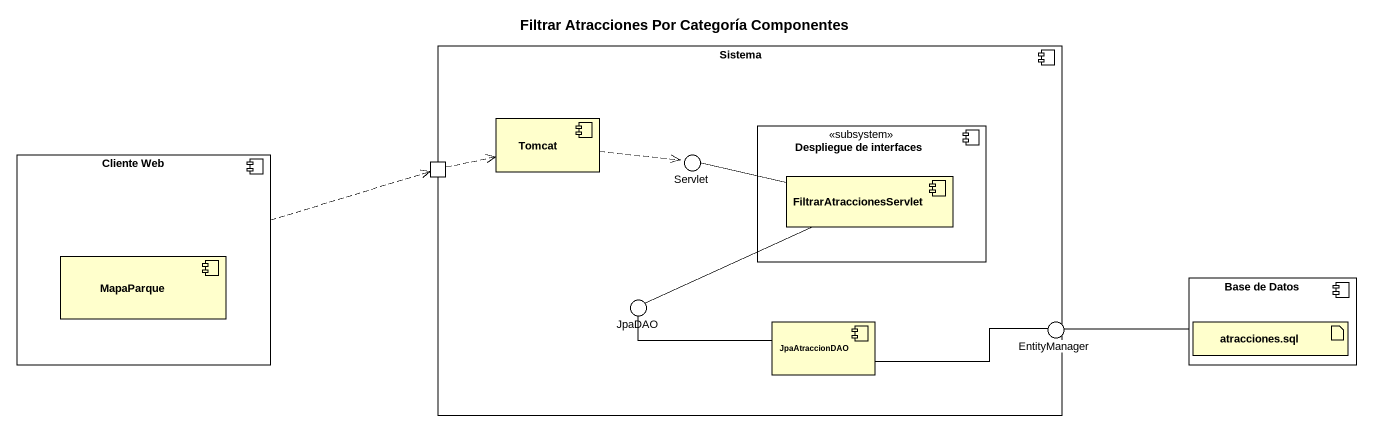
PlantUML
@startuml
title Filtrar Atracciones Por Categoría Componentes
component Sistema {
  component Tomcat
  component "Despliegue de interfaces" as Despliegue_de_interfaces <<subsystem>> {
    component FiltrarAtraccionesServlet
  }
  port " " as port1
  component JpaAtraccionDAO
}
component "Cliente Web" as Cliente_Web {
  component MapaParque
}
() Servlet
() JpaDAO
component "Base de Datos" as Base_de_Datos {
  artifact "atracciones.sql" as atracciones_sql
}
() EntityManager
Sistema -up- Servlet
Sistema -- JpaDAO
Sistema -right- EntityManager
Tomcat .right.> Servlet
Cliente_Web .right.> port1
port1 .right.> Tomcat
FiltrarAtraccionesServlet -left- Servlet
FiltrarAtraccionesServlet -left- JpaDAO
JpaDAO -right- JpaAtraccionDAO
EntityManager -right- Base_de_Datos
EntityManager -left- JpaAtraccionDAO
@enduml
